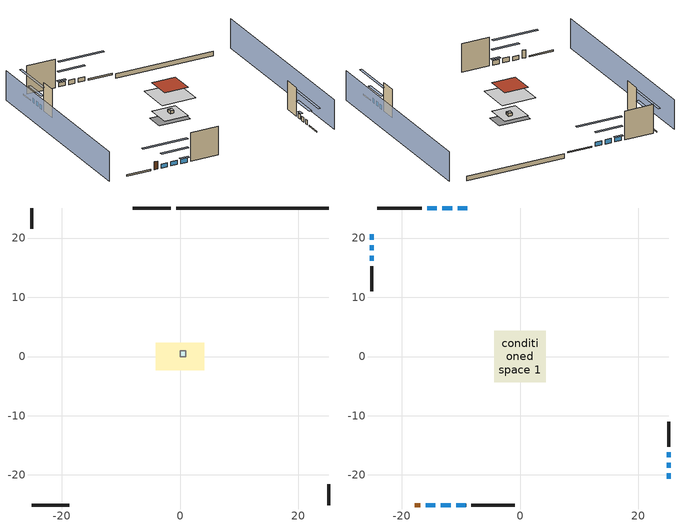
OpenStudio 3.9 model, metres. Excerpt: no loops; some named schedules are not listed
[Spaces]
crawlspace - vented 1
 floor foundation (Slab1 construction): -4.13,-2.3 -4.13,2.3 4.13,2.3 4.13,-2.3 z-0.91
 wall outside (RimJoist1 construction): -1.58,25.08 -7.95,25.08 z0.3:0.61
 wall outside (RimJoist2 construction): 25.08,-25.08 25.08,-21.54 z0.3:0.61
 wall outside (RimJoist3 construction): -25.08,-25.08 -18.71,-25.08 z0.3:0.61
 wall outside (RimJoist4 construction): -25.08,25.08 -25.08,21.54 z0.3:0.61
 wall foundation (FoundationWall1 construction): 25.08,25.08 -0.65,25.08 z-0.91:0.3
central ac and furnace airloop ret air space
 floor adiabatic (AdiabaticConst): 0,0 0,1 1,1 1,0 z0
 wall adiabatic (AdiabaticConst): 0,1 0,0 1,0 1,1 0,1 z0:1
 ceiling adiabatic (AdiabaticConst): 1,0 1,1 0,1 0,0 z1
conditioned space 1
 floor to crawlspace - vented 1 (Floor1 construction): -3.08,-3.08 -3.08,3.08 3.08,3.08 3.08,-3.08 z0.3
 floor adiabatic (AdiabaticFloorConstruction): -4.36,-4.36 -4.36,4.36 4.36,4.36 4.36,-4.36 z5.18
 wall outside (Wall1 construction): -16.62,25.08 -24.15,25.08 z0.3:7.62
 wall outside (Wall2 construction): 25.08,-15.2 25.08,-11.02 z0.3:7.62
 wall outside (Wall3 construction): -8.19,-25.08 -0.91,-25.08 z0.3:7.62
 wall outside (Wall4 construction): -25.08,15.2 -25.08,11.02 z0.3:7.62
 wall outside (AdiabaticWallConstruction): -8.88,25.08 -10.53,25.08 / -11.46,25.08 -13.11,25.08 / -14.04,25.08 -15.69,25.08 z0.3:1.4; 25.08,-20.61 25.08,-19.74 / 25.08,-18.81 25.08,-17.93 / 25.08,-17.01 25.08,-16.13 / -25.08,20.61 -25.08,19.74 / -25.08,18.81 -25.08,17.93 / -25.08,17.01 -25.08,16.13 z0.3:1.46; -15.94,-25.08 -14.34,-25.08 z0.3:1.34; -13.41,-25.08 -11.73,-25.08 / -10.8,-25.08 -9.12,-25.08 z0.3:1.43
 wall outside (AdiabaticWallConstruction 1): -17.78,-25.08 -16.86,-25.08 z0.3:2.34
 window (WindowConstruction): -8.88,25.08 -10.53,25.08 z0.3:1.4
 window (WindowConstruction 1): -11.46,25.08 -13.11,25.08 z0.3:1.4
 window (WindowConstruction 2): -14.04,25.08 -15.69,25.08 z0.3:1.4
 window (WindowConstruction 3): 25.08,-20.61 25.08,-19.74 z0.3:1.46
 window (WindowConstruction 4): 25.08,-18.81 25.08,-17.93 z0.3:1.46
 window (WindowConstruction 5): 25.08,-17.01 25.08,-16.13 z0.3:1.46
 window (WindowConstruction 6): -15.93,-25.08 -14.34,-25.08 z0.3:1.34
 window (WindowConstruction 7): -13.41,-25.08 -11.73,-25.08 z0.3:1.43
 window (WindowConstruction 8): -10.8,-25.08 -9.12,-25.08 z0.3:1.43
 window (WindowConstruction 9): -25.08,20.61 -25.08,19.74 z0.3:1.46
 window (WindowConstruction 10): -25.08,18.81 -25.08,17.93 z0.3:1.46
 window (WindowConstruction 11): -25.08,17.01 -25.08,16.13 z0.3:1.46
 door (Door): -17.78,-25.08 -16.86,-25.08 z0.3:2.34
 ceiling adiabatic (AdiabaticFloorConstruction): 4.36,-4.36 4.36,4.36 -4.36,4.36 -4.36,-4.36 z5.18
 roof outside (Roof1 construction): -3.08,3.08 -3.08,-3.08 3.08,-3.08 3.08,3.08 z7.62
shading: -29.65,25.08 -29.65,-25.08 / 29.65,-25.08 29.65,25.08 z0:7.62; -15.71,25.08 -3.7,25.08 -3.7,25.69 -15.71,25.69 z6.58; -15.85,25.08 -8.71,25.08 -8.71,25.69 -15.85,25.69 z4.15; -15.99,25.08 -13.73,25.08 -13.73,25.69 -15.99,25.69 z1.71; 25.08,-14.56 25.08,-25.79 25.69,-25.79 25.69,-14.56 z6.64; 25.08,-15.19 25.08,-21.55 25.69,-21.55 25.69,-15.19 z4.21; 25.08,-15.83 25.08,-17.31 25.69,-17.31 25.69,-15.83 z1.77; -9.16,-25.08 -21.12,-25.08 -21.12,-25.69 -9.16,-25.69 z6.52; -8.99,-25.08 -16.15,-25.08 -16.15,-25.69 -8.99,-25.69 z4.18; -8.81,-25.08 -11.11,-25.08 -11.11,-25.69 -8.81,-25.69 z1.74; -25.08,14.56 -25.08,25.79 -25.69,25.79 -25.69,14.56 z6.64; -25.08,15.19 -25.08,21.55 -25.69,21.55 -25.69,15.19 z4.21; -25.08,15.83 -25.08,17.31 -25.69,17.31 -25.69,15.83 z1.77
[Site]
Portland Intl Arpt_OR: Latitude {deg}=45.59; Longitude {deg}=-122.6; Time Zone {hr}=-8; Elevation {m}=33; Terrain=Suburbs; Keep Site Location Information=Yes
[Site:GroundTemperature:Shallow]
10.2558, 8.96328, 8.85977, 9.47314, 11.9355, 14.3863, 16.5111, 17.8571, 17.9714, 16.8767, 14.8061, 12.4304
[Site:WaterMainsTemperature]
Calculation Method=Schedule; Temperature Schedule=mains temperature schedule
[Building]
Building 1
[Material] Roughness=Rough
Name | Thickness {m} | Conductivity {W/m-K} | Density {kg/m3} | Specific Heat {J/kg-K} | Thermal Absorptance | Solar Absorptance | Visible Absorptance
wood shingles or shakes | 0.00635 | 0.162714 | 1121.4 | 1465.45 | 0.9 | 0.85 | 0.85
roof rigid ins | 0.103632 | 0.029427 | 32.04 | 1214.23 | 0.9 | 0.7 | 0.7
osb sheathing 0.75 in. | 0.01905 | 0.115458 | 512.64 | 1214.23 | 0.9 | 0.7 | 0.7
roof stud and cavity | 0.2032 | 0.0828465 | 78.34581 | 1123.46 | 0.9 | 0.7 | 0.7
gypsum board | 0.0127 | 0.160291 | 801 | 837.4 | 0.9 | 0.6 | 0.6
aluminum siding | 0.009525 | 0.089435 | 177.822 | 1046.75 | 0.9 | 0.5 | 0.5
osb sheathing 0.5 in. | 0.0127 | 0.115458 | 512.64 | 1214.23 | 0.9 | 0.7 | 0.7
wall stud and cavity | 0.1397 | 0.549615 | 139.0536 | 1170.24 | 0.9 | 0.7 | 0.7
rim joist stud and cavity | 0.0508 | 0.178289 | 50.32683 | 1063.81 | 0.9 | 0.6 | 0.6
floor stud and cavity | 0.1397 | 0.923637 | 92.3553 | 1139.71 | 0.9 | 0.7 | 0.7
floor covering | 0.0127 | 0.0433444 | 54.468 | 1339.84 | 0.9 | 0.6 | 0.6
concrete 8.0 in. | 0.2032 | 1.803125 | 2242.8 | 837.4 | 0.9 | 0.7 | 0.7
soil 0.5 in. | 0.0127 | 1.9041 | 1842.3 | 418.7 | 0.9 | 0.7 | 0.7
wood siding; wood siding 1 | 0.0254 | 0.102417 | 544.68 | 1172.36
wall rigid ins; floor rigid ins | 0.512978 | 0.029427 | 32.04 | 1214.23 | 0.9 | 0.7 | 0.7
wall stud and cavity 1 | 0.0889 | 0.380278 | 52.3479 | 1209.89 | 0.9 | 0.7 | 0.7
door material | 0.04445 | 0.0612267 | 512.64 | 1214.23 | 0.9 | 0.7 | 0.7
floor stud and cavity 1 | 0.1397 | 1.75129 | 37.0049 | 1207.88 | 0.9 | 0.7 | 0.7
wall stud and cavity 2 | 0.0889 | 0.391764 | 83.0341 | 1211.67 | 0.9 | 0.7 | 0.7
furniture material conditioned space 1 | 0.1524 | 0.115458 | 640.8 | 1214.23 | 0.9 | 0.6 | 0.6
[Construction]
Roof1 construction: wood shingles or shakes, roof rigid ins, osb sheathing 0.75 in., roof stud and cavity, gypsum board
Wall1 construction; Wall2 construction; Wall3 construction; Wall4 construction: aluminum siding, osb sheathing 0.5 in., wall stud and cavity, gypsum board
RimJoist1 construction; RimJoist2 construction; RimJoist3 construction; RimJoist4 construction: aluminum siding, rim joist stud and cavity
Floor1 construction: floor stud and cavity, osb sheathing 0.75 in., floor covering
FoundationWall1 construction: concrete 8.0 in.
Slab1 construction: soil 0.5 in.
WindowConstruction; WindowConstruction 1; WindowConstruction 2; WindowConstruction 3; WindowConstruction 4; WindowConstruction 5; WindowConstruction 6; WindowConstruction 7; WindowConstruction 8; WindowConstruction 9; WindowConstruction 10; WindowConstruction 11: WindowMaterial
AdiabaticWallConstruction: wood siding, wall rigid ins, wall stud and cavity 1, gypsum board
Door: door material
AdiabaticWallConstruction 1: wood siding 1, wall rigid ins, wall stud and cavity 1, gypsum board
AdiabaticFloorConstruction: floor stud and cavity 1, floor rigid ins, osb sheathing 0.75 in., floor covering
PartitionWallConstruction: gypsum board, wall stud and cavity 2, gypsum board
furniture construction conditioned space 1: furniture material conditioned space 1
AdiabaticConst: Adiabatic
[WindowMaterial:SimpleGlazingSystem]
WindowMaterial: U-Factor {W/m2-K}=4.31528; Solar Heat Gain Coefficient=0.67
[Material:NoMass]
Adiabatic: Roughness=Rough; Thermal Resistance {m2-K/W}=176.1
[ThermalZone] Multiplier=1; Use Ideal Air Loads=No
Name | Volume {m3} | Thermostat
conditioned space | 278.185 | conditioned space temperature setpoint
crawlspace - vented | 46.3603
central ac and furnace airloop ret air zone | 1
[Sizing:Zone] Zone Cooling Design Supply Air Temperature Input Method=SupplyAirTemperature; Zone Cooling Design Supply Air Temperature {C}=14; Zone Cooling Design Supply Air Temperature Difference {deltaC}=11.11; Zone Heating Design Supply Air Temperature Input Method=SupplyAirTemperature; Zone Heating Design Supply Air Temperature {C}=40; Zone Heating Design Supply Air Temperature Difference {deltaC}=11.11; Zone Cooling Design Supply Air Humidity Ratio {kg-H2O/kg-air}=0.0085; Zone Heating Design Supply Air Humidity Ratio {kg-H2O/kg-air}=0.008; Cooling Design Air Flow Method=DesignDay; Heating Design Air Flow Method=DesignDay; Account for Dedicated Outdoor Air System=No; Dedicated Outdoor Air System Control Strategy=NeutralSupplyAir; Dedicated Outdoor Air Low Setpoint Temperature for Design {C}=autosize; Dedicated Outdoor Air High Setpoint Temperature for Design {C}=autosize; Zone Load Sizing Method=Sensible Load Only No Latent Load; Zone Latent Cooling Design Supply Air Humidity Ratio Input Method=HumidityRatioDifference; Zone Cooling Design Supply Air Humidity Ratio Difference {kgWater/kgDryAir}=0.005; Zone Latent Heating Design Supply Air Humidity Ratio Input Method=HumidityRatioDifference; Zone Humidification Design Supply Air Humidity Ratio Difference {kgWater/kgDryAir}=0.005; Sizing Option=Coincident
crawlspace - vented; central ac and furnace airloop ret air zone
[Space]
Name | Thermal Zone | Volume {m3}
conditioned space 1 | conditioned space | 278.185
crawlspace - vented 1 | crawlspace - vented | 46.3603
central ac and furnace airloop ret air space | central ac and furnace airloop ret air zone
[ThermostatSetpoint:DualSetpoint]
conditioned space temperature setpoint: Heating Setpoint Temperature Schedule=heating setpoint; Cooling Setpoint Temperature Schedule=cooling setpoint; Temperature Difference Between Cutout And Setpoint {deltaC}=0
[Foundation:Kiva]
Foundation Kiva 1: Initial Indoor Air Temperature {C}=8.47214; Wall Height Above Grade {m}=0.3048; Wall Depth Below Slab {m}=0.2032
[Foundation:Kiva:Settings]
Soil Conductivity {W/m-K}=1.9041; Soil Density {kg/m3}=1842.3; Soil Specific Heat {J/kg-K}=418.7; Ground Solar Absorptivity=0.9; Ground Thermal Absorptivity=0.9; Ground Surface Roughness {m}=0.03; Far-Field Width {m}=40; Deep-Ground Boundary Condition=ZeroFlux; Deep-Ground Depth {m}=40; Minimum Cell Dimension {m}=0.2; Maximum Cell Growth Coefficient=3; Simulation Timestep=Timestep
[SurfaceProperty:ExposedFoundationPerimeter]
Slab1: Exposed Perimeter Calculation Method=TotalExposedPerimeter; Total Exposed Perimeter {m}=25.72512
[SurfaceProperty:IncidentSolarMultiplier] Incident Solar Multiplier=1; Incident Solar Multiplier Schedule=trans schedule winter=0.85 summer=0.7
Window1; Window2; Window3; Window4; Window5; Window6; Window7; Window8; Window9; Window10; Window11; Window12
[InternalMass:Definition] Design Level Calculation Method=SurfaceArea
Name | Construction | Surface Area {m2}
partition wall mass | PartitionWallConstruction | 114.085
furniture mass conditioned space 1 | furniture construction conditioned space 1 | 45.63397
[InternalMass] Space or SpaceType=conditioned space 1; Multiplier=1
Name | Internal Mass Definition
partition wall mass | partition wall mass
furniture mass conditioned space 1 | furniture mass conditioned space 1
[Fan:SystemModel]
central ac and furnace supply fan: Availability Schedule=Always On Discrete; Design Maximum Air Flow Rate {m3/s}=0.520086; Speed Control Method=Discrete; Electric Power Minimum Flow Rate Fraction=0.2; Design Pressure Rise {Pa}=500; Motor Efficiency=1; Motor In Air Stream Fraction=1; Design Electric Power Consumption {W}=autosize; Design Power Sizing Method=PowerPerFlow; Electric Power Per Unit Flow Rate {W/(m3/s)}=794.58; Electric Power Per Unit Flow Rate Per Unit Pressure {W-s/m3-Pa}=1.66667; Fan Total Efficiency=0.7; Motor Loss Radiative Fraction=0; Speed Flow Fraction 1=0.99546; Speed Electric Power Fraction 1=0.98645; Speed Flow Fraction 2=1; Speed Electric Power Fraction 2=1
[EnergyManagementSystem:Sensor]
Name | Output Variable or Output Meter Index Key | Output Variable or Output Meter
central_ac_and_furnace_supply_fan_s; central_ac_and_furnace_supply_fan_s_1 | central ac and furnace supply fan | Fan Electricity Energy
water_heater_T_set | water heater setpoint | Schedule Value
out_pb_s |  | Site Outdoor Air Barometric Pressure
out_wt_s |  | Site Outdoor Air Humidity Ratio
site_vw_s |  | Site Wind Speed
cool_season | cooling season schedule | Schedule Value
central_ac_and_furnace_airloop_Fan_RTF_s | central ac and furnace supply fan | Fan Runtime Fraction Speed 1
central_ac_and_furnace_airloop_Fan_RTF_s_1 | central ac and furnace supply fan | Fan Runtime Fraction Speed 2
central_ac_and_furnace_airloop_AH_MFR_s | Node 5 | System Node Mass Flow Rate
central_ac_and_furnace_airloop_AH_VFR_s | Node 5 | System Node Current Density Volume Flow Rate
central_ac_and_furnace_airloop_AH_Tout_s | Node 5 | System Node Temperature
central_ac_and_furnace_airloop_AH_Wout_s | Node 5 | System Node Humidity Ratio
central_ac_and_furnace_airloop_RA_T_s | Node 8 | System Node Temperature
central_ac_and_furnace_airloop_Ra_W_s | Node 8 | System Node Humidity Ratio
central_ac_and_furnace_airloop_0_DZ_T_s | crawlspace - vented | Zone Air Temperature
central_ac_and_furnace_airloop_0_DZ_W_s | crawlspace - vented | Zone Mean Air Humidity Ratio
natural_vent_s | natural vent schedule | Schedule Value
htg_sp_s | heating setpoint | Schedule Value
clg_sp_s | cooling setpoint | Schedule Value
mech_vent_range_fan_0_sch_s | mech vent range fan 0 schedule | Schedule Value
mech_vent_bath_fan_0_sch_s | mech vent bath fan 0 schedule | Schedule Value
clothes_dryer_exhaust_0_sch_s | clothes_dryer | Schedule Value
htg_load_cond |  | Heating:EnergyTransfer:Zone:CONDITIONED SPACE
clg_load_cond |  | Cooling:EnergyTransfer:Zone:CONDITIONED SPACE
htg_load_duct |  | Heating:EnergyTransfer:Zone:CENTRAL AC AND FURNACE AIRLOOP RET AIR ZONE
clg_load_duct |  | Cooling:EnergyTransfer:Zone:CENTRAL AC AND FURNACE AIRLOOP RET AIR ZONE
s_conv | Floor1 | Surface Inside Face Convection Heat Gain Energy
s_ig | Floor1 | Surface Inside Face Internal Gains Radiation Heat Gain Energy
s_sol | Floor1 | Surface Inside Face Solar Radiation Heat Gain Energy
s_lgt | Floor1 | Surface Inside Face Lights Radiation Heat Gain Energy
s_surf | Floor1 | Surface Inside Face Net Surface Thermal Radiation Heat Gain Energy
s_conv_1 | inferred conditioned ceiling | Surface Inside Face Convection Heat Gain Energy
s_ig_1 | inferred conditioned ceiling | Surface Inside Face Internal Gains Radiation Heat Gain Energy
s_sol_1 | inferred conditioned ceiling | Surface Inside Face Solar Radiation Heat Gain Energy
s_lgt_1 | inferred conditioned ceiling | Surface Inside Face Lights Radiation Heat Gain Energy
s_surf_1 | inferred conditioned ceiling | Surface Inside Face Net Surface Thermal Radiation Heat Gain Energy
s_conv_2 | inferred conditioned floor | Surface Inside Face Convection Heat Gain Energy
s_ig_2 | inferred conditioned floor | Surface Inside Face Internal Gains Radiation Heat Gain Energy
s_sol_2 | inferred conditioned floor | Surface Inside Face Solar Radiation Heat Gain Energy
s_lgt_2 | inferred conditioned floor | Surface Inside Face Lights Radiation Heat Gain Energy
s_surf_2 | inferred conditioned floor | Surface Inside Face Net Surface Thermal Radiation Heat Gain Energy
s_conv_3 | Roof1 | Surface Inside Face Convection Heat Gain Energy
s_ig_3 | Roof1 | Surface Inside Face Internal Gains Radiation Heat Gain Energy
s_sol_3 | Roof1 | Surface Inside Face Solar Radiation Heat Gain Energy
s_lgt_3 | Roof1 | Surface Inside Face Lights Radiation Heat Gain Energy
s_surf_3 | Roof1 | Surface Inside Face Net Surface Thermal Radiation Heat Gain Energy
ss_sol | Door1 | Surface Inside Face Solar Radiation Heat Gain Energy
ss_lgt | Door1 | Surface Inside Face Lights Radiation Heat Gain Energy
ss_conv | Door1 | Surface Inside Face Convection Heat Gain Energy
ss_ig | Door1 | Surface Inside Face Internal Gains Radiation Heat Gain Energy
ss_surf | Door1 | Surface Inside Face Net Surface Thermal Radiation Heat Gain Energy
ss_conv_1 | Window1 | Surface Inside Face Convection Heat Gain Energy
ss_ig_1 | Window1 | Surface Inside Face Internal Gains Radiation Heat Gain Energy
ss_surf_1 | Window1 | Surface Inside Face Net Surface Thermal Radiation Heat Gain Energy
ss_trans_in | Window1 | Surface Window Transmitted Solar Radiation Rate
ss_back_out | Window1 | Surface Window Shortwave from Zone Back Out Window Heat Transfer Rate
ss_trans_out | Window1 | Surface Inside Face Initial Transmitted Diffuse Transmitted Out Window Solar Radiation Rate
ss_conv_2 | Window10 | Surface Inside Face Convection Heat Gain Energy
ss_ig_2 | Window10 | Surface Inside Face Internal Gains Radiation Heat Gain Energy
ss_surf_2 | Window10 | Surface Inside Face Net Surface Thermal Radiation Heat Gain Energy
ss_trans_in_1 | Window10 | Surface Window Transmitted Solar Radiation Rate
ss_back_out_1 | Window10 | Surface Window Shortwave from Zone Back Out Window Heat Transfer Rate
ss_trans_out_1 | Window10 | Surface Inside Face Initial Transmitted Diffuse Transmitted Out Window Solar Radiation Rate
ss_conv_3 | Window11 | Surface Inside Face Convection Heat Gain Energy
ss_ig_3 | Window11 | Surface Inside Face Internal Gains Radiation Heat Gain Energy
ss_surf_3 | Window11 | Surface Inside Face Net Surface Thermal Radiation Heat Gain Energy
ss_trans_in_2 | Window11 | Surface Window Transmitted Solar Radiation Rate
ss_back_out_2 | Window11 | Surface Window Shortwave from Zone Back Out Window Heat Transfer Rate
ss_trans_out_2 | Window11 | Surface Inside Face Initial Transmitted Diffuse Transmitted Out Window Solar Radiation Rate
ss_conv_4 | Window12 | Surface Inside Face Convection Heat Gain Energy
ss_ig_4 | Window12 | Surface Inside Face Internal Gains Radiation Heat Gain Energy
ss_surf_4 | Window12 | Surface Inside Face Net Surface Thermal Radiation Heat Gain Energy
ss_trans_in_3 | Window12 | Surface Window Transmitted Solar Radiation Rate
ss_back_out_3 | Window12 | Surface Window Shortwave from Zone Back Out Window Heat Transfer Rate
ss_trans_out_3 | Window12 | Surface Inside Face Initial Transmitted Diffuse Transmitted Out Window Solar Radiation Rate
ss_conv_5 | Window2 | Surface Inside Face Convection Heat Gain Energy
ss_ig_5 | Window2 | Surface Inside Face Internal Gains Radiation Heat Gain Energy
ss_surf_5 | Window2 | Surface Inside Face Net Surface Thermal Radiation Heat Gain Energy
ss_trans_in_4 | Window2 | Surface Window Transmitted Solar Radiation Rate
ss_back_out_4 | Window2 | Surface Window Shortwave from Zone Back Out Window Heat Transfer Rate
ss_trans_out_4 | Window2 | Surface Inside Face Initial Transmitted Diffuse Transmitted Out Window Solar Radiation Rate
ss_conv_6 | Window3 | Surface Inside Face Convection Heat Gain Energy
ss_ig_6 | Window3 | Surface Inside Face Internal Gains Radiation Heat Gain Energy
ss_surf_6 | Window3 | Surface Inside Face Net Surface Thermal Radiation Heat Gain Energy
[ElectricEquipment:Definition] Design Level Calculation Method=EquipmentLevel
Name | Design Level {W} | Fraction Latent | Fraction Radiant | Fraction Lost
ceiling fan | 17.8583 | 0 | 0.558 | 0
clothes washer | 233.877 | 0.03 | 0.162 | 0.7
clothes dryer | 2665.26 | 0.015 | 0.081 | 0.85
dishwasher | 429.691 | 0.3 | 0.18 | 0.4
fridge | 49.4292 | 0 | 0.6 | 0
cooking range | 88.9677 | 0.16 | 0.384 | 0.2
misc tv | 494.939 | 0 | 0.6 | 0
misc plug loads | 378.547 | 0.021 | 0.558 | 0.049
whole house fan; mech vent house fan | 0 | 0 | 0 | 1
mech vent house fan cfis | 0 | 0 | 0 | 0
mech vent range fan 0 | 30 | 0 | 0 | 1
mech vent bath fan 0 | 15 | 0 | 0 | 1
[ElectricEquipment] Space or SpaceType=conditioned space 1
Name | Electric Equipment Definition | Schedule
ceiling fan | ceiling fan | ceiling_fan
clothes washer | clothes washer | clothes_washer
clothes dryer | clothes dryer | clothes_dryer
dishwasher | dishwasher | dishwasher
fridge | fridge | fridge schedule
cooking range | cooking range | cooking_range
misc tv | misc tv | plug_loads_tv
misc plug loads | misc plug loads | plug_loads_other
whole house fan | whole house fan | Always On Discrete
mech vent house fan | mech vent house fan | mech vent house fan schedule
mech vent house fan cfis | mech vent house fan cfis | mech vent house fan cfis schedule
mech vent range fan 0 | mech vent range fan 0 | mech vent range fan 0 schedule
mech vent bath fan 0 | mech vent bath fan 0 | mech vent bath fan 0 schedule
[OtherEquipment:Definition] Design Level Calculation Method=EquipmentLevel
Name | Design Level {W} | Fraction Latent | Fraction Radiant | Fraction Lost
water heater sens; central ac and furnace airloop_0 SupSensLkToCond; central ac and furnace airloop_0 SupCondToLv; central ac and furnace airloop_0 RetCondToRP; central ac and furnace airloop_0 RetSensLkToRP; central ac and furnace airloop_0 SupCondToDZ; central ac and furnace airloop_0 RetCondToDZ; central ac and furnace airloop_0 SupSensLkToDZ; mech vent house fan sensible load | 0 | 0 | 0 | 0
water heater lat; central ac and furnace airloop_0 SupLatLkToCond; central ac and furnace airloop_0 RetLatLkToRP; central ac and furnace airloop_0 SupLatLkToDZ; mech vent house fan latent load | 0 | 1 | 0 | 0
water heater energy adjustment1 | 0.01 | 0 | 0 | 1
clothes dryer 2 | 0 | 0.015 | 0.081 | 0.85
cooking range 2 | 2607.39 | 0.16 | 0.384 | 0.2
general water use sensible | -79.8895 | 0 | 0.6 | 0
general water use latent | 81.0615 | 1 | 0 | 0
[OtherEquipment]
Name | Other Equipment Definition | Space or SpaceType | Schedule | Fuel Type
water heater sens | water heater sens | conditioned space 1 | Always On Discrete
water heater lat | water heater lat | conditioned space 1 | Always On Discrete
water heater energy adjustment1 | water heater energy adjustment1 | conditioned space 1 | Always On Discrete | Electricity
clothes dryer 1 | clothes dryer 2 | conditioned space 1 | clothes_dryer | Electricity
cooking range 1 | cooking range 2 | conditioned space 1 | cooking_range | NaturalGas
general water use sensible | general water use sensible | conditioned space 1 | general water use schedule
general water use latent | general water use latent | conditioned space 1 | general water use schedule
central ac and furnace airloop_0 SupSensLkToCond | central ac and furnace airloop_0 SupSensLkToCond | conditioned space 1 | Always On Discrete
central ac and furnace airloop_0 SupLatLkToCond | central ac and furnace airloop_0 SupLatLkToCond | conditioned space 1 | Always On Discrete
central ac and furnace airloop_0 SupCondToLv | central ac and furnace airloop_0 SupCondToLv | conditioned space 1 | Always On Discrete
central ac and furnace airloop_0 RetCondToRP | central ac and furnace airloop_0 RetCondToRP | central ac and furnace airloop ret air space | Always On Discrete
central ac and furnace airloop_0 RetSensLkToRP | central ac and furnace airloop_0 RetSensLkToRP | central ac and furnace airloop ret air space | Always On Discrete
central ac and furnace airloop_0 RetLatLkToRP | central ac and furnace airloop_0 RetLatLkToRP | central ac and furnace airloop ret air space | Always On Discrete
central ac and furnace airloop_0 SupCondToDZ | central ac and furnace airloop_0 SupCondToDZ | crawlspace - vented 1 | Always On Discrete
central ac and furnace airloop_0 RetCondToDZ | central ac and furnace airloop_0 RetCondToDZ | crawlspace - vented 1 | Always On Discrete
central ac and furnace airloop_0 SupSensLkToDZ | central ac and furnace airloop_0 SupSensLkToDZ | crawlspace - vented 1 | Always On Discrete
central ac and furnace airloop_0 SupLatLkToDZ | central ac and furnace airloop_0 SupLatLkToDZ | crawlspace - vented 1 | Always On Discrete
mech vent house fan sensible load | mech vent house fan sensible load | conditioned space 1 | Always On Discrete
mech vent house fan latent load | mech vent house fan latent load | conditioned space 1 | Always On Discrete
[WaterUse:Equipment:Definition]
Name | Peak Flow Rate {m3/s}
clothes washer | 2.28295e-06
dishwasher | 5.65271e-06
[Lights:Definition]
interior lighting: Design Level Calculation Method=LightingLevel; Lighting Level {W}=250.56; Fraction Radiant=0.6; Fraction Visible=0.2; Return Air Fraction=0
[Lights]
interior lighting: Lights Definition=interior lighting; Space or SpaceType=conditioned space 1; Schedule=lighting_interior; Fraction Replaceable=1
[Exterior:Lights:Definition]
exterior lighting: Design Level {W}=9.28603
[Exterior:Lights]
exterior lighting: Exterior Lights Definition=exterior lighting; Schedule=exterior lighting schedule
[People:Definition]
occupants: Number of People Calculation Method=People; Number of People {people}=4; Fraction Radiant=0.314171; Sensible Heat Fraction=0.56303; Carbon Dioxide Generation Rate {m3/s-W}=0; Enable ASHRAE 55 Comfort Warnings=No; Mean Radiant Temperature Calculation Type=EnclosureAveraged
[People]
occupants: People Definition=occupants; Space or SpaceType=conditioned space 1; Number of People Schedule=occupants; Activity Level Schedule=occupants activity schedule; Multiplier=1
[ZoneMixing] Schedule=Always On Continuous; Design Flow Rate Calculation Method=Flow/Zone; Design Flow Rate {m3/s}=0
Name | Zone or Space | Source Zone or Space
central ac and furnace airloop_0 ZoneMixDZToCond mix | conditioned space | crawlspace - vented
central ac and furnace airloop_0 ZoneMixCondToDZ mix | crawlspace - vented | conditioned space
[SpaceInfiltration:DesignFlowRate] Schedule=Always On Discrete
Name | Space or SpaceType | Design Flow Rate Calculation Method | Design Flow Rate {m3/s} | Air Changes per Hour {1/hr} | Constant Term Coefficient | Temperature Term Coefficient | Velocity Term Coefficient | Velocity Squared Term Coefficient
natural vent flow; whole house fan flow; infil flow | conditioned space 1 | Flow/Space | 0
infil crawlspace - vented 1 | crawlspace - vented 1 | AirChanges/Hour |  | 2.6013 | 1 | 0 | 0 | 0
crawlspace_vented 1 duct leakage imbalance infil flow | crawlspace - vented 1 | Flow/Space | 0
